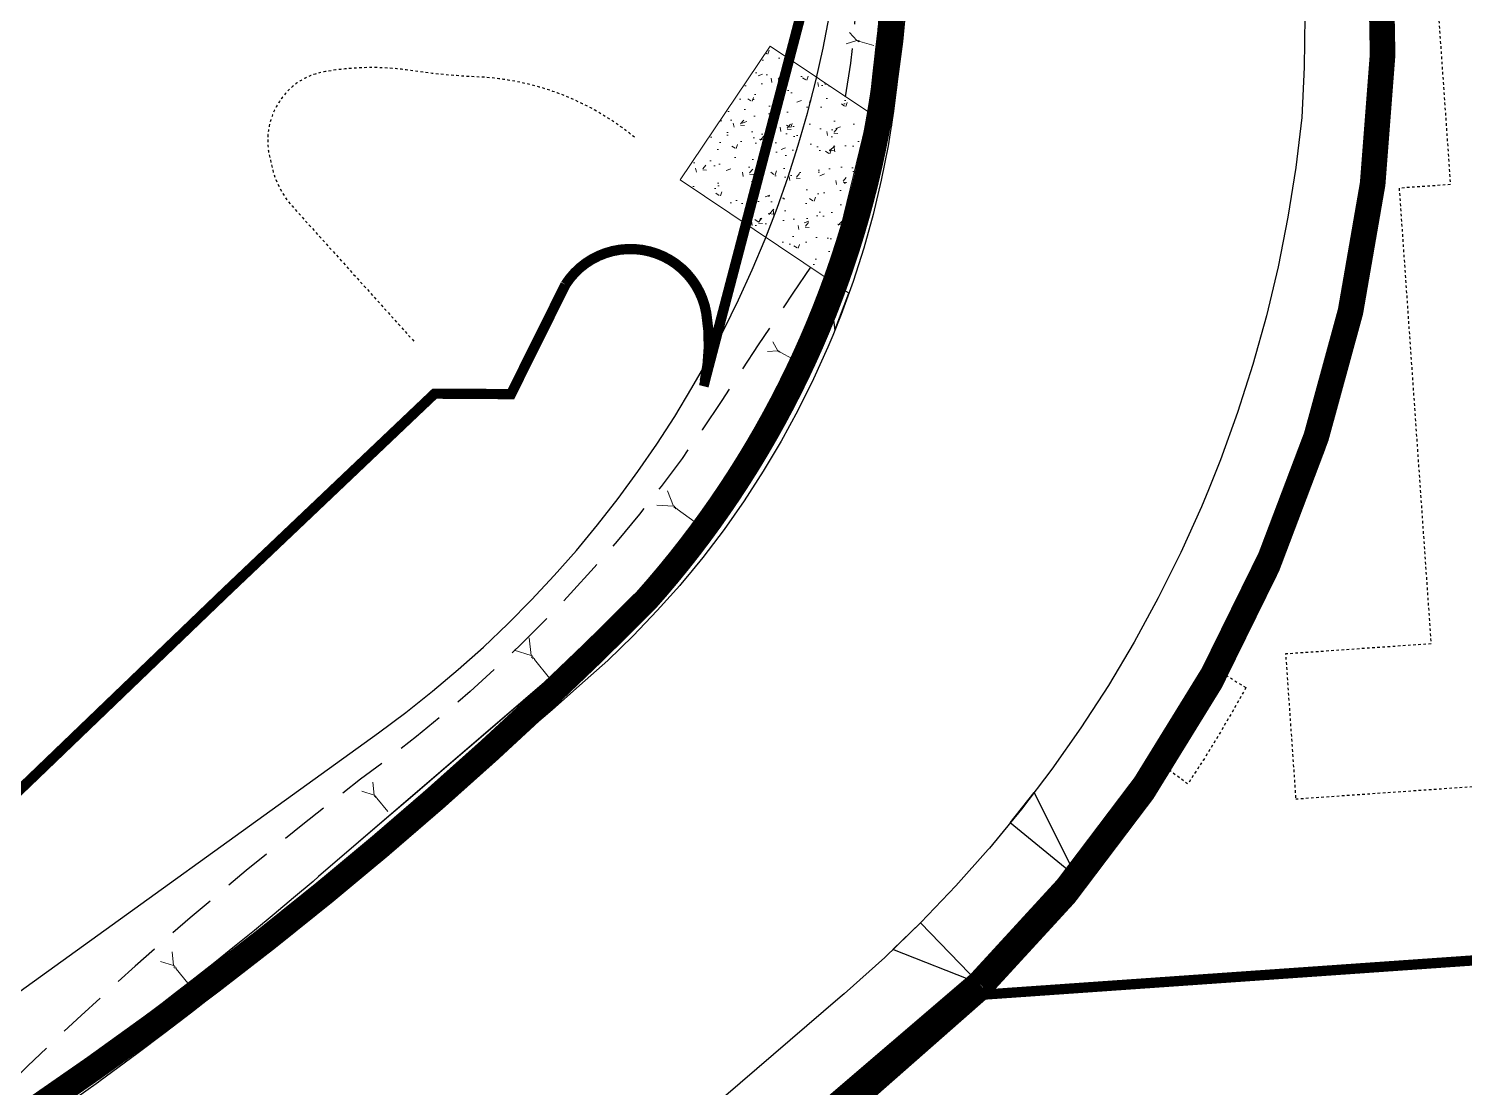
# Model space of a CAD drawing. Header units: millimetres. Extents: x 50357 to 985146, y 723188 to 1803594.
# Drawn here: x 829643.3 to 829699.2, y 820119.9 to 820161.1 of the extents above; entities that cross this region are included whole.
import ezdxf
from ezdxf.xclip import XClip

# ---------------------------------------------------------------- set-up
doc = ezdxf.new("R2010")
doc.units = ezdxf.units.MM
doc.header["$LTSCALE"] = 3
doc.header["$MEASUREMENT"] = 0
for name, pattern in [('DASHED', [19.05, 12.7, -6.35]), ('PHANTOM', [2.5, 1.25, -0.25, 0.25, -0.25, 0.25, -0.25]), ('x-baseplan$0$DGN Style 2', [1.94727e-06, 0, -1.94727e-06]), ('x-baseplan$0$XXXXX-PIW-DWG-P00-XXXX-R100-WS4-00$0$XXXXX-PIW-P-WHCGRDP1-XXX$0$HIDDEN', [9.525, 6.35, -3.175])]:
    doc.linetypes.add(name, pattern=pattern)
for name, color, linetype in [('00_Xref', 7, 'Continuous'), ('_PARCEL BOUNDARY', 10, 'DASHED'), ('x-baseplan$0$XXXXX-PIW-DWG-P00-XXXX-R100-WS4-00$0$XXXXX-PIW-P-WHCGRDP1-XXX$0$MMH125__', 3, 'x-baseplan$0$XXXXX-PIW-DWG-P00-XXXX-R100-WS4-00$0$XXXXX-PIW-P-WHCGRDP1-XXX$0$HIDDEN'), ('x-baseplan$0$XXXXX-PIW-DWG-P00-XXXX-R100-WS4-00$0$XXXXX-PIW-P-WHCGRDP1-XXX$0$MMH813__', 3, 'Continuous'), ('x-baseplan$0$XXXXX-PIW-DWG-P00-XXXX-R100-WS4-00$0$XXXXX-PIW-P-WHCGRDP1_RUN IN AND OUT-XXX$0$MMH813_S', 3, 'Continuous')]:
    doc.layers.add(name, color=color, linetype=linetype)
for name, color, linetype, lineweight in [('DraftConditionLine_AtGradeRoad_20180809', 7, 'Continuous', 0), ('x-baseplan$0$XXXXX-PIW-DWG-P00-XXXX-R100-WS4-00$0$XXXXX-PIW-P-WHCGRDP1-XXX$0$MMH125CS', 3, 'Continuous', 18), ('x-baseplan$0$XXXXX-PIW-DWG-P00-XXXX-R100-WS4-00$0$XXXXX-PIW-P-WHCGRDP1_RUN IN AND OUT-XXX$0$MMH060__', 3, 'Continuous', 13), ('x-baseplan$0$XXXXX-PIW-DWG-P00-XXXX-R100-WS4-00$0$XXXXX-PIW-P-WHCGRDP1_RUN IN AND OUT-XXX$0$MMH071__', 3, 'Continuous', 18)]:
    doc.layers.add(name, color=color, linetype=linetype, lineweight=lineweight)
doc.layers.add('x-baseplan$0$AR-ROAD_AR_BS_MI_', color=7, linetype='Continuous', true_color=0x6d6d6d)

# ---------------------------------------------------------------- blocks, each defined once
blk = doc.blocks.new('x-baseplan$0$XXXXX-PIW-DWG-P00-XXXX-R100-WS4-00$0$XXXXX-PIW-P-WHCGRDP1-XXX$0$CUT-SLOPE')
at = {"layer": 'x-baseplan$0$XXXXX-PIW-DWG-P00-XXXX-R100-WS4-00$0$XXXXX-PIW-P-WHCGRDP1-XXX$0$MMH125CS'}
for p, q in [((0, 17), (0.4, 16.45)), ((0.38, 15.51), (-0.53, 15)), ((-0.53, 15), (0.38, 14.53)), ((0.4, 16.45), (-0.47, 16.02)), ((-0.47, 16.02), (0.38, 15.51)), ((0.38, 14.53), (0, 14)), ((0, 14), (0, 0))]:
    blk.add_line(p, q, dxfattribs=at)
at = {"layer": 'x-baseplan$0$XXXXX-PIW-DWG-P00-XXXX-R100-WS4-00$0$XXXXX-PIW-P-WHCGRDP1-XXX$0$MMH125CS', "ltscale": 0.5}
for points in [[(-5.68, 25.8), (0, 17)], [(5.68, 25.8), (0, 17)]]:
    blk.add_lwpolyline(points, dxfattribs=at)
blk = doc.blocks.new('x-baseplan$0$XXXXX-PIW-DWG-P00-XXXX-R100-WS4-00')
at = {"layer": 'x-baseplan$0$XXXXX-PIW-DWG-P00-XXXX-R100-WS4-00$0$XXXXX-PIW-P-WHCGRDP1_RUN IN AND OUT-XXX$0$MMH060__'}
h = blk.add_hatch(dxfattribs=at)
h.set_pattern_fill('AR-CONC', color=256, scale=0.01)
h.set_pattern_definition([(50, (0, 0), (1.82184669, -0.1593908554), [0.1905, -2.0955]), (355, (0, 0), (-0.3524342142, 1.9105684524), [0.1524, -1.6764058417]), (100.4514447, (0.1518, -0.0133), (1.469412471, 1.751177519), [0.161900088, -1.780902446]), (46.1842, (0, 0.508), (2.710790409, -0.4204232793), [0.28575, -3.14325]), (96.6355576, (0.226, 0.473), (2.3740413405, 2.474261246), [0.2428502314, -2.6713560816]), (351.18415117, (0, 0.508), (2.3740413406, 2.474261246), [0.228599671, -2.514597319]), (21, (0.254, 0.381), (1.5161439127, -1.0226519819), [0.1905, -2.0955]), (326, (0.254, 0.381), (0.6180202835, 1.8418796612), [0.1524, -1.6764]), (71.451445, (0.3803, 0.2958), (2.1341641928, 0.8192276889), [0.161900088, -1.780899376]), (37.5, (0, 0), (0.0308860325, 0.84555038873), [0, -1.65608, 0, -1.7018, 0, -1.68275]), (7.5, (0, 0), (0.6681966251, 1.0018057482), [0, -0.97028, 0, -1.61798, 0, -0.64135]), (327.5, (-0.5664, 0), (1.35590595167, -0.05728743993), [0, -0.635, 0, -1.9812, 0, -2.6289]), (317.5, (-0.8204, 0), (1.4812918139, 0.2542649103), [0, -0.8255, 0, -1.31572, 0, -1.8669])])
edge = h.paths.add_edge_path()
edge.add_line((834436.475, 818165.302), (834440.325, 818162.72))
edge.add_line((834432.977, 818160.085), (834436.475, 818165.302))
edge.add_line((834438.737, 818156.223), (834440.325, 818162.72))
edge.add_line((834432.977, 818160.085), (834438.737, 818156.223))
at = {"layer": 'x-baseplan$0$XXXXX-PIW-DWG-P00-XXXX-R100-WS4-00$0$XXXXX-PIW-P-WHCGRDP1-XXX$0$MMH125__', "ltscale": 0.1, "elevation": 5.715, "flags": 128}
for points in [[(834439.421, 818163.326, 0.048168), (834439.856, 818168.604, 0.020294), (834439.624, 818173.475, -0.10429), (834441.575, 818186.023, -1.698765)], [(834438.05, 818156.683, 0.003233), (834435.34, 818152.641, -0.097001), (834420.522, 818136.729, 0.037763), (834403.526, 818121.523, 11.538047)]]:
    blk.add_lwpolyline(points, format="xyb", dxfattribs=at)
at = {"layer": 'x-baseplan$0$XXXXX-PIW-DWG-P00-XXXX-R100-WS4-00$0$XXXXX-PIW-P-WHCGRDP1-XXX$0$MMH813__', "ltscale": 0.005142, "elevation": 5.715}
for points in [[(834440.691, 818166.1), (834440.669, 818165.912), (834440.583, 818165.159), (834440.556, 818164.909), (834440.484, 818164.217), (834440.325, 818162.72)], [(834438.737, 818156.223), (834438.072, 818154.522), (834437.693, 818153.626), (834437.289, 818152.742), (834436.861, 818151.869), (834436.675, 818151.507), (834436.409, 818151.008), (834435.933, 818150.16), (834435.434, 818149.326), (834434.912, 818148.505), (834434.368, 818147.7), (834433.801, 818146.91), (834433.213, 818146.136), (834432.603, 818145.378), (834431.973, 818144.638), (834431.323, 818143.915), (834430.653, 818143.211), (834429.963, 818142.525), (834429.255, 818141.859), (834428.529, 818141.213), (834428.421, 818141.12), (834418.885, 818132.937), (834418.668, 818132.751), (834417.911, 818132.108), (834417.149, 818131.471), (834416.383, 818130.839), (834415.613, 818130.213), (834414.838, 818129.591), (834414.059, 818128.976), (834413.275, 818128.365), (834412.488, 818127.761), (834410.9, 818126.568), (834410.1, 818125.98), (834409.296, 818125.397), (834408.487, 818124.82), (834407.675, 818124.249)]]:
    blk.add_lwpolyline(points, dxfattribs=at)
at = {"layer": 'x-baseplan$0$XXXXX-PIW-DWG-P00-XXXX-R100-WS4-00$0$XXXXX-PIW-P-WHCGRDP1-XXX$0$MMH813__', "ltscale": 0.005142}
for points in [[(834457.311, 818166.449, 5.644), (834457.292, 818164.486, 5.652), (834457.198, 818162.522, 5.66), (834456.963, 818160.571, 5.667), (834456.654, 818158.629, 5.673), (834456.271, 818156.701, 5.68), (834455.816, 818154.789, 5.686), (834455.289, 818152.895, 5.693), (834454.691, 818151.022, 5.7), (834454.022, 818149.174, 5.706), (834453.558, 818148.008, 5.71), (834453.283, 818147.352, 5.704), (834452.476, 818145.56, 5.685), (834451.602, 818143.799, 5.667), (834450.662, 818142.073, 5.648), (834449.657, 818140.383, 5.63), (834448.589, 818138.733, 5.611), (834447.459, 818137.124, 5.593), (834446.269, 818135.56, 5.574), (834445.02, 818134.041, 5.556), (834444.974, 818133.988, 5.555), (834443.715, 818132.571, 5.538), (834442.355, 818131.152, 5.523), (834440.943, 818129.785, 5.51), (834439.361, 818128.37, 5.498), (834439.21, 818128.237, 5.497), (834434.658, 818124.329, 5.401)], [(834460.31, 818166.373, 5.859), (834460.286, 818164.297, 5.866), (834460.183, 818162.22, 5.874), (834459.934, 818160.155, 5.881), (834459.607, 818158.102, 5.888), (834459.203, 818156.062, 5.894), (834458.721, 818154.039, 5.901), (834458.164, 818152.036, 5.907), (834457.531, 818150.055, 5.914), (834456.823, 818148.1, 5.92), (834456.333, 818146.866, 5.925), (834456.042, 818146.173, 5.918), (834455.188, 818144.277, 5.899), (834454.263, 818142.414, 5.881), (834453.269, 818140.588, 5.863), (834452.206, 818138.801, 5.844), (834451.076, 818137.055, 5.826), (834449.88, 818135.354, 5.807), (834448.621, 818133.699, 5.789), (834447.996, 818132.923, 5.78), (834447.411, 818132.222, 5.772), (834447.301, 818132.092, 5.77), (834447.253, 818132.036, 5.77), (834445.92, 818130.537, 5.753), (834444.482, 818129.036, 5.737), (834442.988, 818127.59, 5.724), (834441.315, 818126.094, 5.712), (834440.245, 818125.156, 5.692), (834435.495, 818121.1, 5.63)], [(834441.761, 818166.842, 0), (834441.633, 818165.476, 0), (834441.454, 818164.118, 0), (834441.29, 818162.762, 0), (834441.075, 818161.412, 0), (834440.81, 818160.072, 0), (834440.493, 818158.743, 0), (834440.127, 818157.426, 0), (834439.711, 818156.125, 0), (834439.246, 818154.84, 0), (834438.924, 818154.029, 0), (834438.733, 818153.574, 0), (834438.172, 818152.328, 0), (834437.564, 818151.104, 0), (834436.91, 818149.904, 0), (834436.212, 818148.73, 0), (834435.469, 818147.583, 0), (834434.684, 818146.464, 0), (834433.857, 818145.377, 0), (834433.446, 818144.867, 0), (834433.061, 818144.406, 0), (834432.989, 818144.321, 0), (834432.957, 818144.285, 0), (834432.082, 818143.3, 0), (834431.137, 818142.313, 0), (834430.155, 818141.363, 0), (834429.056, 818140.38, 0), (834427.987, 818139.441, 0), (834423.236, 818135.386, 0), (834419.52, 818132.197, 0), (834417.478, 818130.477, 0), (834417.344, 818130.367, 0), (834415.403, 818128.795, 0), (834414.014, 818127.704, 0), (834413.724, 818127.48, 0), (834412.91, 818126.857, 0), (834411.808, 818126.027, 0), (834410.374, 818124.974, 0), (834410.31, 818124.927, 0), (834407.798, 818123.147, 0)], [(834440.691, 818166.1, 5.192), (834440.669, 818165.912, 5.187), (834440.583, 818165.159, 5.168), (834440.556, 818164.909, 5.163), (834440.484, 818164.217, 5.145), (834440.472, 818164.109, 5.142)], [(834438.244, 818154.961, 4.923), (834438.072, 818154.522, 4.915), (834437.693, 818153.626, 4.902), (834437.289, 818152.742, 4.887), (834436.861, 818151.869, 4.874), (834436.675, 818151.507, 4.868), (834436.409, 818151.008, 4.861), (834435.933, 818150.16, 4.847), (834435.434, 818149.326, 4.834), (834434.912, 818148.505, 4.82), (834434.368, 818147.7, 4.807), (834433.801, 818146.91, 4.794), (834433.213, 818146.136, 4.779), (834432.603, 818145.378, 4.766), (834431.973, 818144.638, 4.753), (834431.323, 818143.915, 4.74), (834430.653, 818143.211, 4.73), (834429.963, 818142.525, 4.719), (834429.255, 818141.859, 4.71), (834428.529, 818141.213, 4.702), (834428.421, 818141.12, 4.701), (834427.773, 818140.564, 4.707), (834427.014, 818139.913, 4.718), (834426.255, 818139.261, 4.728), (834425.496, 818138.61, 4.738), (834423.979, 818137.308, 4.758), (834423.22, 818136.656, 4.76), (834422.461, 818136.005, 4.758), (834421.702, 818135.354, 4.759), (834418.885, 818132.937, 4.767), (834418.668, 818132.751, 4.768), (834417.911, 818132.108, 4.773), (834417.149, 818131.471, 4.778), (834416.383, 818130.839, 4.785), (834415.613, 818130.213, 4.792), (834414.838, 818129.591, 4.799), (834414.059, 818128.976, 4.81), (834413.275, 818128.365, 4.819), (834412.488, 818127.761, 4.829), (834410.9, 818126.568, 4.854), (834410.1, 818125.98, 4.866), (834409.296, 818125.397, 4.881), (834408.487, 818124.82, 4.896), (834407.675, 818124.249, 4.911)]]:
    blk.add_polyline3d(points, dxfattribs=at)
at = {"layer": 'x-baseplan$0$XXXXX-PIW-DWG-P00-XXXX-R100-WS4-00$0$XXXXX-PIW-P-WHCGRDP1_RUN IN AND OUT-XXX$0$MMH060__'}
for p, q in [((834432.977, 818160.085), (834436.475, 818165.302)), ((834436.475, 818165.302), (834440.325, 818162.72, 6.439)), ((834438.737, 818156.223, 4.945), (834440.325, 818162.72, 6.439)), ((834432.977, 818160.085), (834438.737, 818156.223))]:
    blk.add_line(p, q, dxfattribs=at)
at = {"layer": 'x-baseplan$0$XXXXX-PIW-DWG-P00-XXXX-R100-WS4-00$0$XXXXX-PIW-P-WHCGRDP1_RUN IN AND OUT-XXX$0$MMH071__'}
for p, q in [((834440.325, 818162.72, 6.439), (834441.191, 818162.139)), ((834438.737, 818156.223, 4.945), (834439.549, 818155.678))]:
    blk.add_line(p, q, dxfattribs=at)
at = {"layer": 'x-baseplan$0$XXXXX-PIW-DWG-P00-XXXX-R100-WS4-00$0$XXXXX-PIW-P-WHCGRDP1_RUN IN AND OUT-XXX$0$MMH813_S'}
for p, q in [((834440.325, 818162.72, 6.439), (834441.415, 818163.795)), ((834441.415, 818163.795), (834441.191, 818162.139)), ((834438.737, 818156.223, 4.945), (834439.006, 818154.236)), ((834439.006, 818154.236), (834439.549, 818155.678))]:
    blk.add_line(p, q, dxfattribs=at)
for points in [[(834445.834, 818135.032), (834446.767, 818136.207), (834448.398, 818132.924), (834445.834, 818135.032)], [(834442.34, 818131.137), (834444.628, 818128.772), (834441.262, 818130.093), (834442.34, 818131.137)]]:
    blk.add_lwpolyline(points, dxfattribs=at)
at = {"layer": 'x-baseplan$0$XXXXX-PIW-DWG-P00-XXXX-R100-WS4-00$0$XXXXX-PIW-P-WHCGRDP1-XXX$0$MMH125CS'}
for p, xscale, yscale, zscale, rotation in [((834440.52, 818165.327), 0.04066421876839523, 0.04066421876839523, 0.04066421876839523, 74.11604234439972), ((834437.347, 818153.117), 0.03839256651111498, 0.03839256651111498, 0.03839256651111498, 61.61475006609164), ((834433.558, 818146.749), 0.06186434135182801, 0.06186434135182801, 0.06186434135182801, 53.84386748164025), ((834427.886, 818140.67), 0.06669463091377154, 0.06669463091377154, 0.06669463091377154, 39.15769178441374), ((834421.577, 818135.47), 0.04840475999586621, 0.04840475999586621, 0.04840475999586621, 39.15769178441374), ((834413.79, 818128.785), 0.05163768119492416, 0.05163768119492416, 0.05163768119492416, 39.15769178441373)]:
    blk.add_blockref('x-baseplan$0$XXXXX-PIW-DWG-P00-XXXX-R100-WS4-00$0$XXXXX-PIW-P-WHCGRDP1-XXX$0$CUT-SLOPE', p, dxfattribs=dict(at, xscale=xscale, yscale=yscale, zscale=zscale, rotation=rotation))
blk = doc.blocks.new('x-baseplan')
at = {"layer": 'x-baseplan$0$AR-ROAD_AR_BS_MI_'}
blk.add_line((834388.714, 818115.097), (834421.217, 818138.544), dxfattribs=at)
at = {"layer": 'x-baseplan$0$AR-ROAD_AR_BS_MI_', "linetype": 'x-baseplan$0$DGN Style 2', "flags": 128}
blk.add_lwpolyline([(834456.958, 818135.965), (834479.403, 818137.534), (834479.84, 818131.29), (834493.626, 818132.254), (834490.777, 818172.994), (834485.53, 818172.627), (834485.326, 818175.547), (834485.834, 818176.318), (834483.063, 818178.146), (834482.474, 818177.253), (834484.937, 818175.628), (834472.789, 818174.779), (834472.535, 818178.415), (834464.885, 818177.88), (834462.451, 818176.993), (834461.82, 818176.535), (834462.983, 818159.903), (834460.988, 818159.764), (834462.229, 818142.007), (834456.563, 818141.611)], close=True, dxfattribs=at)
blk.add_lwpolyline([(834431.194, 818161.746), (834431.137, 818161.793), (834430.997, 818161.906), (834430.854, 818162.016), (834430.71, 818162.123), (834430.564, 818162.228), (834430.416, 818162.331), (834430.266, 818162.43), (834430.114, 818162.527), (834429.961, 818162.622), (834429.807, 818162.714), (834429.65, 818162.803), (834429.492, 818162.889), (834429.333, 818162.973), (834429.172, 818163.053), (834429.01, 818163.131), (834428.846, 818163.206), (834428.682, 818163.279), (834428.516, 818163.348), (834428.348, 818163.414), (834428.18, 818163.478), (834428.011, 818163.538), (834427.84, 818163.596), (834427.669, 818163.651), (834427.496, 818163.702), (834427.323, 818163.751), (834427.149, 818163.796), (834426.974, 818163.839), (834426.799, 818163.878), (834426.622, 818163.915), (834426.445, 818163.948), (834426.268, 818163.978), (834426.09, 818164.005), (834425.912, 818164.029), (834425.733, 818164.05), (834425.554, 818164.068), (834425.375, 818164.083), (834425.195, 818164.094), (834424.724, 818164.117), (834424.253, 818164.149), (834423.782, 818164.189), (834423.313, 818164.237), (834422.844, 818164.294), (834422.664, 818164.325), (834422.482, 818164.353), (834422.301, 818164.378), (834422.119, 818164.4), (834421.936, 818164.419), (834421.753, 818164.434), (834421.57, 818164.446), (834421.387, 818164.455), (834421.204, 818164.461), (834421.021, 818164.464), (834420.837, 818164.463), (834420.654, 818164.46), (834420.471, 818164.453), (834420.288, 818164.442), (834420.105, 818164.429), (834419.922, 818164.413), (834419.74, 818164.393), (834419.558, 818164.37), (834419.376, 818164.344), (834419.195, 818164.315), (834419.15, 818164.308), (834419.105, 818164.3), (834419.06, 818164.292), (834419.015, 818164.283), (834418.97, 818164.273), (834418.926, 818164.262), (834418.881, 818164.251), (834418.837, 818164.239), (834418.793, 818164.226), (834418.749, 818164.212), (834418.706, 818164.198), (834418.663, 818164.182), (834418.62, 818164.166), (834418.577, 818164.149), (834418.535, 818164.132), (834418.493, 818164.114), (834418.451, 818164.095), (834418.41, 818164.075), (834418.369, 818164.055), (834418.328, 818164.034), (834418.288, 818164.012), (834418.248, 818163.989), (834418.208, 818163.966), (834418.169, 818163.942), (834418.131, 818163.917), (834418.093, 818163.892), (834418.055, 818163.866), (834418.017, 818163.84), (834417.981, 818163.812), (834417.944, 818163.785), (834417.908, 818163.756), (834417.873, 818163.727), (834417.838, 818163.697), (834417.804, 818163.667), (834417.77, 818163.636), (834417.737, 818163.604), (834417.704, 818163.572), (834417.672, 818163.54), (834417.64, 818163.506), (834417.61, 818163.473), (834417.579, 818163.438), (834417.549, 818163.404), (834417.52, 818163.368), (834417.492, 818163.332), (834417.464, 818163.296), (834417.437, 818163.259), (834417.41, 818163.222), (834417.384, 818163.184), (834417.359, 818163.146), (834417.332, 818163.104), (834417.306, 818163.062), (834417.281, 818163.02), (834417.257, 818162.977), (834417.234, 818162.934), (834417.211, 818162.89), (834417.189, 818162.846), (834417.168, 818162.801), (834417.147, 818162.757), (834417.128, 818162.711), (834417.109, 818162.666), (834417.091, 818162.62), (834417.074, 818162.574), (834417.057, 818162.527), (834417.042, 818162.481), (834417.027, 818162.434), (834417.013, 818162.386), (834417, 818162.339), (834416.987, 818162.291), (834416.976, 818162.243), (834416.965, 818162.195), (834416.955, 818162.147), (834416.946, 818162.098), (834416.938, 818162.05), (834416.931, 818162.001), (834416.925, 818161.952), (834416.919, 818161.903), (834416.914, 818161.854), (834416.911, 818161.805), (834416.908, 818161.756), (834416.906, 818161.706), (834416.904, 818161.657), (834416.904, 818161.608), (834416.904, 818161.559), (834416.906, 818161.509), (834416.908, 818161.46), (834416.911, 818161.411), (834416.915, 818161.362), (834416.92, 818161.313), (834416.925, 818161.264), (834416.932, 818161.215), (834416.939, 818161.166), (834416.946, 818161.124), (834417.097, 818160.482), (834417.12, 818160.38), (834417.221, 818160.097), (834417.344, 818159.824), (834417.487, 818159.56), (834417.651, 818159.309), (834417.851, 818159.07), (834422.624, 818153.77)], dxfattribs=at)
blk.add_lwpolyline([(834455.019, 818140.303, -0.020142), (834452.754, 818136.543), (834451.693, 818137.332, 0.020103), (834453.894, 818140.997)], format="xyb", close=True, dxfattribs=at)
at = {"layer": 'x-baseplan$0$AR-ROAD_AR_BS_MI_'}
blk.add_arc((834395.475, 818174.228), 44, 305.8054, 0.177, dxfattribs=at)
blk.add_blockref('x-baseplan$0$XXXXX-PIW-DWG-P00-XXXX-R100-WS4-00', (0, 0))
blk = doc.blocks.new('PARCEL BOUNDARY')
at = {"layer": '_PARCEL BOUNDARY', "ltscale": 0.2, "const_width": 400}
blk.add_lwpolyline([(834310419, 817452901), (834352558, 817480871, 0.082119), (834360568, 817486915, -0.011134), (834370062, 817495444), (834378808, 817503845), (834383625, 817499192), (834387460, 817502803), (834394780, 817509960), (834415092, 817529477), (834423246, 817537222), (834426223, 817537204), (834428346, 817541474, -0.685975), (834433832, 817540361, -0.095987), (834433770, 817537696), (834438280, 817554903), (834459677, 817560069, -0.242354), (834444628, 817513801), (834495220, 817517337)], format="xyb", dxfattribs=at)
at = {"layer": '_PARCEL BOUNDARY', "ltscale": 100, "const_width": 383, "flags": 128}
blk.add_lwpolyline([(834433810, 817537817), (834433776, 817537676), (834433735, 817537510)], dxfattribs=at)
at = {"layer": '_PARCEL BOUNDARY', "ltscale": 0.2, "const_width": 400}
blk.add_lwpolyline([(834493654, 817517222), (834495714, 817487766), (834497384, 817463828), (834364188, 817454516), (834426900, 817498196), (834444635, 817513795)], dxfattribs=at)

msp = doc.modelspace()

# ---------------------------------------------------------------- linework, layer by layer
at = {"layer": 'DraftConditionLine_AtGradeRoad_20180809', "linetype": 'PHANTOM', "ltscale": 0.3, "const_width": 1, "flags": 128}
msp.add_lwpolyline([(829676.9706, 820165.7243), (829676.9917, 820165.0595), (829677.0012, 820164.3945), (829676.9991, 820163.7294), (829676.9854, 820163.0644), (829676.9601, 820162.3998), (829676.9231, 820161.7358), (829676.8746, 820161.0724), (829676.8146, 820160.4101), (829676.743, 820159.7488), (829676.6598, 820159.0889), (829676.5652, 820158.4306), (829676.459, 820157.774), (829676.3415, 820157.1194), (829676.2125, 820156.4669), (829676.0721, 820155.8168), (829675.9205, 820155.1693), (829675.7575, 820154.5244), (829675.5833, 820153.8825), (829675.398, 820153.2438), (829675.2015, 820152.6084), (829674.994, 820151.9765), (829674.7755, 820151.3483), (829674.546, 820150.7241), (829674.3057, 820150.1039), (829674.0546, 820149.488), (829673.7928, 820148.8766), (829673.5203, 820148.2699), (829673.2373, 820147.668), (829672.9439, 820147.0711), (829672.64, 820146.4795), (829672.3259, 820145.8932), (829672.0016, 820145.3126), (829671.6673, 820144.7376), (829671.3229, 820144.1686), (829670.9687, 820143.6057), (829670.6047, 820143.0491), (829670.231, 820142.4989), (829669.8478, 820141.9553), (829669.4551, 820141.4184), (829669.0532, 820140.8885), (829668.6421, 820140.3657), (829668.2219, 820139.8502), (829667.7927, 820139.342), (829667.3549, 820138.8415), (829667.3547, 820138.8413), (829665.3504, 820136.8526), (829663.3118, 820134.8992), (829661.2394, 820132.9817), (829659.1338, 820131.1006), (829656.9957, 820129.2566), (829654.8258, 820127.4501), (829652.6246, 820125.6818), (829650.393, 820123.9522), (829648.1315, 820122.2618), (829645.8408, 820120.6111), (829643.5217, 820119.0007), (829641.1748, 820117.431), (829638.8009, 820115.9024), (829636.4007, 820114.4156), (829633.9749, 820112.9708), (829631.5242, 820111.5686), (829629.0494, 820110.2094), (829626.5513, 820108.8936), (829625.4437, 820108.3279, 0.0292121), (829599.6203, 820095.8033, 0.0252612), (829495.3773, 820025.4198), (829458.7116, 819999.2796), (829458.1109, 819998.7875), (829457.5016, 819998.3061), (829456.884, 819997.8353), (829456.2584, 819997.3754), (829455.6247, 819996.9264), (829454.9834, 819996.4886), (829454.3345, 819996.0621), (829453.6782, 819995.6469), (829453.0148, 819995.2433), (829452.3445, 819994.8513), (829451.6674, 819994.471), (829450.9838, 819994.1026), (829450.2938, 819993.7462), (829449.5978, 819993.402), (829448.8958, 819993.0699), (829448.1882, 819992.7501), (829447.4751, 819992.4427), (829446.7567, 819992.1478), (829446.0333, 819991.8655), (829445.3051, 819991.5958), (829444.5723, 819991.3389), (829443.8351, 819991.0949), (829443.0937, 819990.8637), (829442.3485, 819990.6455), (829441.5995, 819990.4404), (829440.8471, 819990.2483), (829440.0914, 819990.0694), (829439.3327, 819989.9038), (829438.5713, 819989.7514), (829437.8073, 819989.6123), (829437.041, 819989.4865), (829436.2726, 819989.3742), (829435.5024, 819989.2752), (829434.7306, 819989.1898), (829433.9574, 819989.1178), (829433.1831, 819989.0593), (829432.4078, 819989.0144), (829431.6319, 819988.983), (829430.8556, 819988.9651), (829430.079, 819988.9608), (829429.3025, 819988.97), (829428.5263, 819988.9928), (829427.7506, 819989.0291), (829426.9757, 819989.079), (829426.2017, 819989.1424), (829425.429, 819989.2193), (829424.6577, 819989.3096), (829423.8881, 819989.4134), (829423.1205, 819989.5306), (829422.355, 819989.6612), (829421.5919, 819989.8051), (829420.8315, 819989.9624), (829420.0739, 819990.1328), (829419.3193, 819990.3165), (829418.5682, 819990.5133), (829417.8205, 819990.7232), (829417.0766, 819990.9461), (829416.3368, 819991.182), (829415.6012, 819991.4307), (829414.87, 819991.6923), (829414.1435, 819991.9665), (829413.4219, 819992.2534), (829412.7054, 819992.5528), (829411.9942, 819992.8648), (829411.2886, 819993.189), (829410.5888, 819993.5255), (829409.8949, 819993.8742), (829409.2073, 819994.235), (829408.526, 819994.6077), (829407.8513, 819994.9922), (829407.1835, 819995.3885), (829406.5227, 819995.7963), (829405.8691, 819996.2156), (829405.2229, 819996.6463), (829404.5843, 819997.0881), (829403.9535, 819997.5411), (829403.3308, 819998.005), (829402.7162, 819998.4796), (829402.11, 819998.965), (829401.5124, 819999.4608), (829400.9235, 819999.967), (829400.3435, 820000.4834), (829399.7726, 820001.0098), (829399.2111, 820001.5462), (829398.6589, 820002.0922), (829398.1164, 820002.6478), (829397.8701, 820002.9065), (829397.3229, 820003.5218), (829396.7865, 820004.1465), (829396.2611, 820004.7804), (829395.7469, 820005.4234), (829395.2439, 820006.0754), (829394.7524, 820006.7359), (829394.2725, 820007.405), (829393.8044, 820008.0823), (829393.3482, 820008.7678), (829392.9039, 820009.461), (829392.4719, 820010.1619), (829392.0521, 820010.8703), (829391.6448, 820011.5858), (829391.25, 820012.3084), (829390.8679, 820013.0377), (829390.4986, 820013.7736), (829390.1422, 820014.5159), (829389.7988, 820015.2642), (829389.4685, 820016.0184), (829389.1514, 820016.7783), (829388.8476, 820017.5436), (829388.5572, 820018.3141), (829388.2804, 820019.0895), (829388.0171, 820019.8696), (829387.7674, 820020.6542), (829387.5315, 820021.4431), (829387.3094, 820022.2359), (829387.1011, 820023.0325), (829386.9068, 820023.8327), (829386.7265, 820024.636), (829386.5602, 820025.4425), (829386.4081, 820026.2516), (829386.27, 820027.0634), (829386.1462, 820027.8774), (829386.0366, 820028.6934), (829385.9412, 820029.5113), (829385.8602, 820030.3306), (829385.7934, 820031.1513), (829385.741, 820031.973), (829385.7029, 820032.7955), (829385.6792, 820033.6185), (829385.6699, 820034.4418), (829385.6749, 820035.2652), (829385.6943, 820036.0883), (829385.7281, 820036.911), (829385.7762, 820037.733), (829385.8386, 820038.554), (829385.9154, 820039.3738), (829386.0064, 820040.1921), (829386.1118, 820041.0087), (829386.2313, 820041.8234), (829386.3651, 820042.6358), (829386.513, 820043.4458), (829386.6751, 820044.253), (829386.8512, 820045.0574), (829387.0413, 820045.8585), (829387.2454, 820046.6562), (829387.4633, 820047.4502), (829387.6951, 820048.2403), (829387.9406, 820049.0262), (829388.1998, 820049.8077), (829388.4727, 820050.5845), (829388.759, 820051.3565), (829389.0587, 820052.1234), (829389.3718, 820052.8849), (829389.6982, 820053.6409), (829389.8982, 820054.0871), (829391.753, 820057.4474), (829393.6661, 820060.7748), (829395.637, 820064.0683), (829397.665, 820067.3269), (829399.7497, 820070.5497), (829400.0265, 820070.9685), (829421.2048, 820103.8268), (829421.5952, 820104.4038), (829421.9955, 820104.974), (829422.4058, 820105.537), (829422.8258, 820106.0929), (829423.2554, 820106.6413), (829423.6946, 820107.1821), (829424.1431, 820107.7152), (829424.6009, 820108.2404), (829425.0677, 820108.7575), (829425.5435, 820109.2664), (829426.0282, 820109.7669), (829426.5214, 820110.2588), (829427.0232, 820110.7421), (829427.5334, 820111.2166), (829428.0517, 820111.682), (829428.5781, 820112.1384), (829429.1124, 820112.5855), (829429.472, 820112.8776, 0.1973975), (829434.6671, 820122.8267), (829434.7176, 820123.1662), (829434.774, 820123.5048), (829434.8363, 820123.8423), (829434.9045, 820124.1787), (829434.9785, 820124.5138), (829435.0584, 820124.8476), (829435.1441, 820125.18), (829435.2356, 820125.5108), (829435.3328, 820125.84), (829435.4358, 820126.1674), (829435.5445, 820126.493), (829435.6588, 820126.8166), (829435.7788, 820127.1382), (829435.9043, 820127.4576), (829436.0355, 820127.7748), (829436.1721, 820128.0897), (829436.3142, 820128.4021), (829436.4617, 820128.712), (829436.6147, 820129.0193), (829436.7729, 820129.3239), (829436.9365, 820129.6256), (829437.1053, 820129.9245), (829437.2793, 820130.2204), (829437.4584, 820130.5131), (829437.6426, 820130.8027), (829437.8318, 820131.0891), (829438.026, 820131.3721), (829438.0716, 820131.437), (829440.1159, 820134.4165), (829433.1142, 820139.2205), (829433.1075, 820139.225), (829430.1487, 820141.2551), (829430.0058, 820141.1873), (829429.8617, 820141.1221), (829429.7165, 820141.0593), (829429.5702, 820140.9991), (829429.4229, 820140.9415), (829429.2747, 820140.8865), (829429.1254, 820140.834), (829428.9753, 820140.7842), (829428.8244, 820140.737), (829428.6726, 820140.6924), (829428.5201, 820140.6505), (829428.3669, 820140.6112), (829428.213, 820140.5746), (829428.0585, 820140.5408), (829427.9034, 820140.5096), (829427.7478, 820140.4811), (829427.5917, 820140.4554), (829427.4353, 820140.4324), (829427.2784, 820140.4121), (829427.1212, 820140.3945), (829426.9637, 820140.3797), (829426.806, 820140.3677), (829426.6481, 820140.3584), (829426.4901, 820140.3519), (829426.3319, 820140.3481), (829426.1738, 820140.3471), (829426.0156, 820140.3488), (829425.8575, 820140.3533), (829425.6995, 820140.3606), (829425.5416, 820140.3706), (829425.384, 820140.3834), (829425.2266, 820140.3989), (829425.0695, 820140.4172), (829424.9127, 820140.4382), (829424.7563, 820140.4619), (829424.6004, 820140.4884), (829424.4449, 820140.5176), (829424.29, 820140.5495), (829424.1357, 820140.5841), (829423.9819, 820140.6213), (829423.8289, 820140.6613), (829423.7254, 820140.6899), (829421.9283, 820140.9813), (829420.1104, 820141.0788, 0.4942607), (829403.72, 820119.5641), (829403.8014, 820119.2745), (829403.8778, 820118.9836), (829403.9491, 820118.6914), (829404.0153, 820118.398), (829404.0763, 820118.1035), (829404.1322, 820117.808), (829404.183, 820117.5115), (829404.2285, 820117.2142), (829404.2689, 820116.9162), (829404.304, 820116.6175), (829404.334, 820116.3182), (829404.3587, 820116.0184), (829404.3782, 820115.7183), (829404.3924, 820115.4179), (829404.4014, 820115.1172), (829404.4051, 820114.8165), (829404.4036, 820114.5157), (829404.3968, 820114.215), (829404.3848, 820113.9145), (829404.3676, 820113.6142), (829404.3451, 820113.3143), (829404.3174, 820113.0148), (829404.2844, 820112.7158), (829404.2463, 820112.4175), (829404.2029, 820112.1198), (829404.1544, 820111.823), (829404.1006, 820111.5271), (829404.0418, 820111.2321), (829403.9778, 820110.9382), (829403.9086, 820110.6455), (829403.8344, 820110.3541), (829403.7551, 820110.0639), (829403.6707, 820109.7752), (829403.5813, 820109.4881), (829403.487, 820109.2025), (829403.3876, 820108.9186), (829403.2833, 820108.6365), (829403.1741, 820108.3562), (829403.06, 820108.0779), (829402.9411, 820107.8017), (829402.8174, 820107.5275), (829402.6889, 820107.2556), (829402.5557, 820106.9859), (829402.4178, 820106.7186), (829402.2753, 820106.4537), (829402.1282, 820106.1914), (829401.9765, 820105.9317), (829401.8203, 820105.6747), (829401.6596, 820105.4204), (829401.4945, 820105.169), (829401.4695, 820105.1317), (829375.8842, 820070.788, 0.3221085), (829375.1253, 819994.9607, 0.4344415), (829472.3782, 819981.1228), (829499.7438, 820002.9662), (829510.6854, 820011.4276), (829521.773, 820019.6967), (829533.0032, 820027.7711), (829544.3727, 820035.6482), (829555.8778, 820043.3258), (829567.5152, 820050.8013), (829567.5471, 820050.8214), (829602.2041, 820074.3396), (829609.2374, 820078.8229), (829616.0744, 820082.2829), (829619.832, 820084.1212, 0.0118991), (829636.5566, 820092.1615, 0.037659), (829657.2854, 820104.9732, 0.0156338), (829680.3384, 820123.9028, 0.2423535), (829695.3874, 820170.1708)], format="xyb", dxfattribs=at)

# ---------------------------------------------------------------- block references
at = {"xscale": 0.001, "yscale": 0.001, "zscale": 0.001, "rotation": 359.998908534026}
msp.add_blockref('PARCEL BOUNDARY', (-4779.7039, 2625.5612, -0.0001), dxfattribs=at)
at = {"layer": '00_Xref'}
ref = msp.add_blockref('x-baseplan', (-4764.2896, 1995.1308), dxfattribs=at)
XClip(ref).set_block_clipping_path([(834202.5645048908, 818417.3256012732), (834906.7924435089, 818466.5565350093), (834956.1724833156, 817760.1956963469), (834251.9445446975, 817710.9647626108)])

doc.saveas('drawing.dxf')
